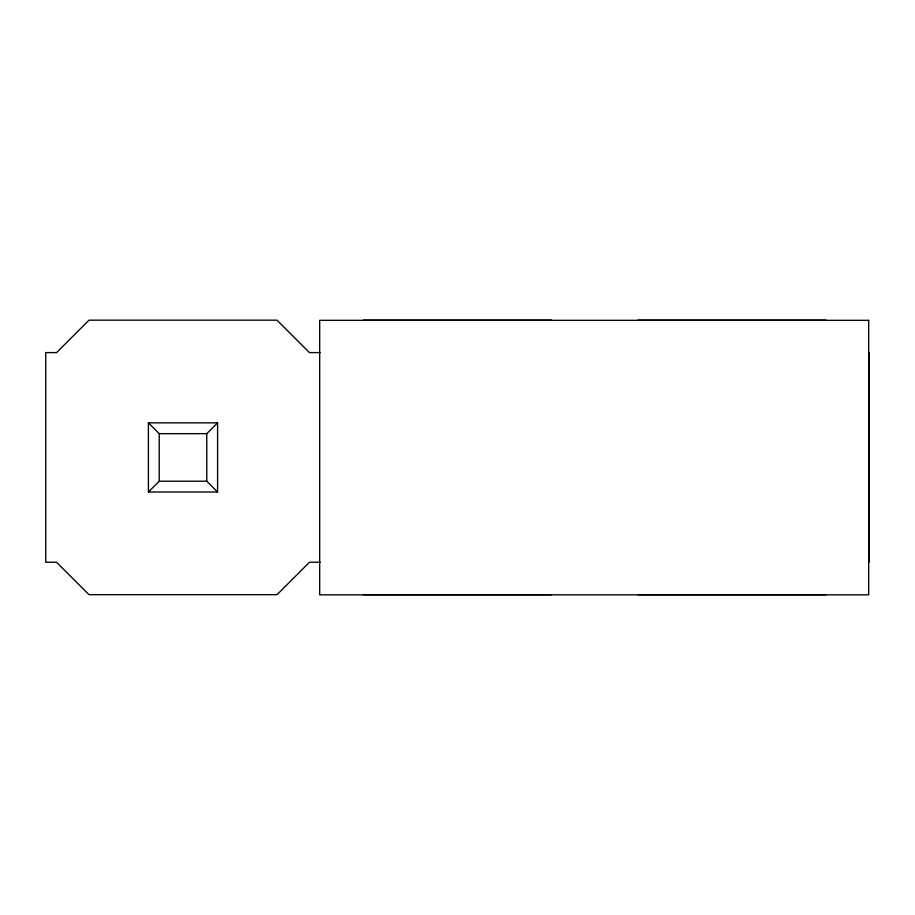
<?xml version="1.0" encoding="UTF-8"?>
<svg xmlns="http://www.w3.org/2000/svg" width="915" height="915" viewBox="0 0 915 915"><rect width="100%" height="100%" fill="white"/><g stroke="black" fill="none" stroke-linecap="round" stroke-linejoin="round"><path stroke-width="1.37" d="M148.413 492.007L159.221 481.199L159.221 433.653L148.413 422.844L148.413 492.007L217.587 492.007L217.587 422.844L148.413 422.844M159.221 433.653L206.779 433.653L217.587 422.844M363.484 320.17L551.516 320.17M637.984 320.17L826.016 320.17M320.25 352.595L309.442 352.595L277.016 320.17L88.984 320.17L56.558 352.595L45.75 352.595L45.75 562.256L56.558 562.256L88.984 594.67L277.016 594.67L309.442 562.256L320.25 562.256M159.221 481.199L206.779 481.199L217.587 492.007M363.484 594.67L551.516 594.67M637.984 594.67L826.016 594.67M869.25 352.595L869.25 562.256M206.779 433.653L206.779 481.199M868.678 320.33L319.678 320.33L319.678 594.83L868.678 594.83L868.678 320.33"/></g></svg>
